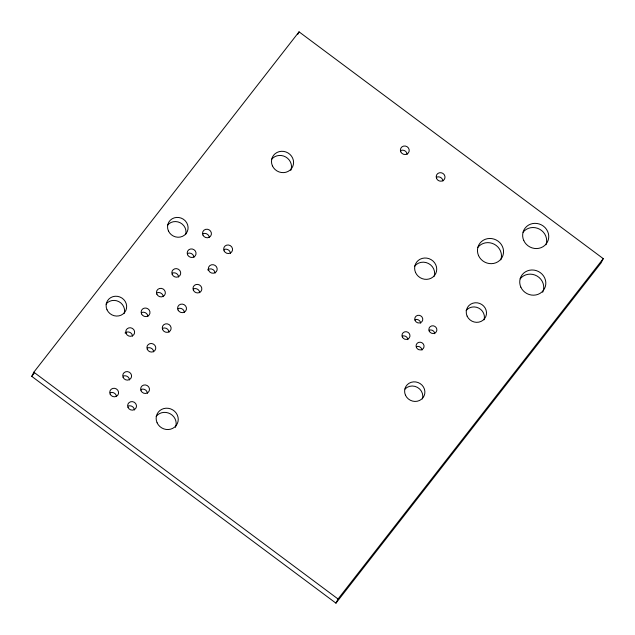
<?xml version="1.0" encoding="UTF-8"?>
<svg xmlns="http://www.w3.org/2000/svg" width="635" height="635" viewBox="0 0 635 635"><rect width="100%" height="100%" fill="white"/><g stroke="black" fill="none" stroke-linecap="round" stroke-linejoin="round"><path stroke-width="0.95" d="M31.75 376.365L33.83 372.197L299.045 31.837L603.25 258.635L601.17 262.803L335.955 603.163L31.75 376.365L34.187 373.237M297.799 34.338L299.045 31.837M335.955 603.163L338.034 598.995L603.25 258.635M33.83 372.197L338.034 598.995M271.502 159.448A11.184 10.557 26.5 0 1 285.726 156.98A11.184 10.557 26.5 0 1 290.774 170.41M156.17 416.369A11.184 10.557 26.5 0 1 170.394 413.901A11.184 10.557 26.5 0 1 175.443 427.331M414.655 266.184A11.184 10.557 26.5 0 1 428.442 263.469A11.184 10.557 26.5 0 1 434.237 276.249M167.426 225.29A10.39 9.803 26.5 0 1 180.237 222.774A10.39 9.803 26.5 0 1 185.618 234.648M106.005 304.117A10.39 9.803 26.5 0 1 118.808 301.601A10.39 9.803 26.5 0 1 124.198 313.468M400.931 150.439A4.469 4.223 26.5 0 1 407.138 154.321M436.713 177.117A4.469 4.223 26.5 0 1 442.928 181.007M141.184 389.374A4.469 4.223 26.5 0 1 147.399 393.263M123.293 376.039A4.469 4.223 26.5 0 1 129.508 379.92M520.136 278.876A13.2 12.454 26.5 0 1 537.146 276.09A13.2 12.454 26.5 0 1 542.695 292.243M523.057 232.251A13.2 12.454 26.5 0 1 539.623 229.211A13.2 12.454 26.5 0 1 545.973 244.729M477.869 247.364A13.2 12.454 26.5 0 1 494.435 244.324A13.2 12.454 26.5 0 1 500.785 259.85M415.068 319.699A4.048 3.826 26.5 0 1 420.695 323.223M402.272 336.121A4.048 3.826 26.5 0 1 407.9 339.638M416.362 346.631A4.048 3.826 26.5 0 1 421.989 350.147M429.157 330.208A4.048 3.826 26.5 0 1 434.784 333.724M404.995 389.049A10.255 9.684 26.5 0 1 417.489 387.398A10.255 9.684 26.5 0 1 422.426 398.915M466.09 310.594A10.255 9.684 26.5 0 1 478.734 308.11A10.255 9.684 26.5 0 1 484.053 319.826M203.097 233.664A4.493 4.239 26.5 0 1 209.336 237.561M187.738 253.365A4.493 4.239 26.5 0 1 193.977 257.27M172.387 273.074A4.493 4.239 26.5 0 1 178.625 276.979M157.028 292.783A4.493 4.239 26.5 0 1 163.266 296.68M141.676 312.483A4.493 4.239 26.5 0 1 147.915 316.389M125.031 332.97A4.493 4.239 26.5 0 1 132.556 336.098M224.234 249.42A4.493 4.239 26.5 0 1 230.465 253.317M207.589 269.907A4.493 4.239 26.5 0 1 215.114 273.026M193.516 288.83A4.493 4.239 26.5 0 1 199.755 292.735M178.165 308.539A4.493 4.239 26.5 0 1 184.404 312.436M162.806 328.247A4.493 4.239 26.5 0 1 169.045 332.145M147.455 347.948A4.493 4.239 26.5 0 1 153.694 351.853M128.191 406.059A4.469 4.223 26.5 0 1 134.398 409.948M110.292 392.716A4.469 4.223 26.5 0 1 116.507 396.605M520.851 287.179A13.2 12.454 26.5 0 0 543.338 290.457A13.2 12.454 26.5 0 0 534.138 270.121A13.2 12.454 26.5 0 0 520.851 287.179M272.423 165.846A11.184 10.557 26.5 0 0 291.473 168.624A11.184 10.557 26.5 0 0 283.678 151.4A11.184 10.557 26.5 0 0 272.423 165.846M157.091 422.767A11.184 10.557 26.5 0 0 176.141 425.545A11.184 10.557 26.5 0 0 168.354 408.313A11.184 10.557 26.5 0 0 157.091 422.767M415.576 272.574A11.184 10.557 26.5 0 0 434.626 275.352A11.184 10.557 26.5 0 0 426.831 258.127A11.184 10.557 26.5 0 0 415.576 272.574M168.426 230.934A10.39 9.803 26.5 0 0 186.126 233.521A10.39 9.803 26.5 0 0 178.887 217.511A10.39 9.803 26.5 0 0 168.426 230.934M107.005 309.761A10.39 9.803 26.5 0 0 124.706 312.349A10.39 9.803 26.5 0 0 117.467 296.339A10.39 9.803 26.5 0 0 107.005 309.761M400.764 151.805A4.469 4.223 26.5 0 0 408.384 152.916A4.469 4.223 26.5 0 0 405.265 146.026A4.469 4.223 26.5 0 0 400.764 151.805M436.555 178.491A4.469 4.223 26.5 0 0 444.175 179.602A4.469 4.223 26.5 0 0 441.055 172.712A4.469 4.223 26.5 0 0 436.555 178.491M141.026 390.747A4.469 4.223 26.5 0 0 148.646 391.858A4.469 4.223 26.5 0 0 145.526 384.961A4.469 4.223 26.5 0 0 141.026 390.747M123.126 377.404A4.469 4.223 26.5 0 0 130.746 378.516A4.469 4.223 26.5 0 0 127.635 371.626A4.469 4.223 26.5 0 0 123.126 377.404M523.772 240.546A13.2 12.454 26.5 0 0 546.259 243.832A13.2 12.454 26.5 0 0 537.059 223.488A13.2 12.454 26.5 0 0 523.772 240.546M478.576 255.659A13.2 12.454 26.5 0 0 501.063 258.945A13.2 12.454 26.5 0 0 491.871 238.609A13.2 12.454 26.5 0 0 478.576 255.659M415.115 320.548A4.048 3.826 26.5 0 0 422.013 321.556A4.048 3.826 26.5 0 0 419.195 315.309A4.048 3.826 26.5 0 0 415.115 320.548M402.32 336.971A4.048 3.826 26.5 0 0 409.218 337.971A4.048 3.826 26.5 0 0 406.4 331.732A4.048 3.826 26.5 0 0 402.32 336.971M416.409 347.472A4.048 3.826 26.5 0 0 423.307 348.48A4.048 3.826 26.5 0 0 420.489 342.241A4.048 3.826 26.5 0 0 416.409 347.472M429.204 331.049A4.048 3.826 26.5 0 0 436.11 332.057A4.048 3.826 26.5 0 0 433.284 325.818A4.048 3.826 26.5 0 0 429.204 331.049M405.479 395.2A10.255 9.684 26.5 0 0 422.958 397.748A10.255 9.684 26.5 0 0 415.806 381.945A10.255 9.684 26.5 0 0 405.479 395.2M467.106 316.111A10.255 9.684 26.5 0 0 484.576 318.659A10.255 9.684 26.5 0 0 477.433 302.855A10.255 9.684 26.5 0 0 467.106 316.111M202.922 235.053A4.493 4.239 26.5 0 0 210.574 236.172A4.493 4.239 26.5 0 0 207.447 229.251A4.493 4.239 26.5 0 0 202.922 235.053M187.571 254.762A4.493 4.239 26.5 0 0 195.215 255.873A4.493 4.239 26.5 0 0 192.087 248.96A4.493 4.239 26.5 0 0 187.571 254.762M172.212 274.463A4.493 4.239 26.5 0 0 179.864 275.582A4.493 4.239 26.5 0 0 176.736 268.661A4.493 4.239 26.5 0 0 172.212 274.463M156.853 294.172A4.493 4.239 26.5 0 0 164.505 295.291A4.493 4.239 26.5 0 0 161.377 288.369A4.493 4.239 26.5 0 0 156.853 294.172M141.502 313.873A4.493 4.239 26.5 0 0 149.154 314.992A4.493 4.239 26.5 0 0 146.018 308.07A4.493 4.239 26.5 0 0 141.502 313.873M126.143 333.581A4.493 4.239 26.5 0 0 133.794 334.701A4.493 4.239 26.5 0 0 130.667 327.779A4.493 4.239 26.5 0 0 126.143 333.581M224.06 250.809A4.493 4.239 26.5 0 0 231.712 251.928A4.493 4.239 26.5 0 0 228.576 245.007A4.493 4.239 26.5 0 0 224.06 250.809M208.701 270.518A4.493 4.239 26.5 0 0 216.352 271.629A4.493 4.239 26.5 0 0 213.225 264.716A4.493 4.239 26.5 0 0 208.701 270.518M193.35 290.219A4.493 4.239 26.5 0 0 200.993 291.338A4.493 4.239 26.5 0 0 197.866 284.416A4.493 4.239 26.5 0 0 193.35 290.219M177.99 309.928A4.493 4.239 26.5 0 0 185.642 311.047A4.493 4.239 26.5 0 0 182.515 304.125A4.493 4.239 26.5 0 0 177.99 309.928M162.639 329.636A4.493 4.239 26.5 0 0 170.283 330.748A4.493 4.239 26.5 0 0 167.156 323.834A4.493 4.239 26.5 0 0 162.639 329.636M147.28 349.337A4.493 4.239 26.5 0 0 154.932 350.456A4.493 4.239 26.5 0 0 151.805 343.535A4.493 4.239 26.5 0 0 147.28 349.337M128.024 407.432A4.469 4.223 26.5 0 0 135.644 408.543A4.469 4.223 26.5 0 0 132.524 401.645A4.469 4.223 26.5 0 0 128.024 407.432M110.125 394.089A4.469 4.223 26.5 0 0 117.745 395.2A4.469 4.223 26.5 0 0 114.633 388.31A4.469 4.223 26.5 0 0 110.125 394.089"/></g></svg>
